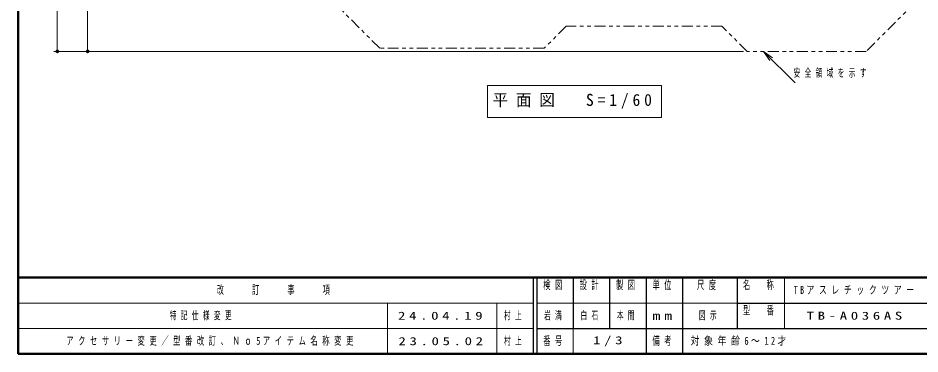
# Model space of a CAD drawing. Units: millimetres on the paper. Extents: x -385 to 0, y -594 to 267.
# Drawn here: x -385 to -137.3, y 0 to 92.3 of the extents above; entities that cross this region are included whole.
import ezdxf

# ---------------------------------------------------------------- set-up
doc = ezdxf.new("R2010")
doc.units = ezdxf.units.MM
doc.linetypes.add('USER3', pattern=[8, 3, -1, 1, -1, 1, -1])
for name, color, linetype, lineweight in [('1_60', 7, 'Continuous', 25), ('NAKAMURA図枠', 7, 'Continuous', 13), ('図面情報', 7, 'Continuous', 13)]:
    doc.layers.add(name, color=color, linetype=linetype, lineweight=lineweight)
doc.styles.add('ＭＳ ゴシック', font='')
doc.styles.get('ＭＳ ゴシック').set_extended_font_data('MS Gothic')

# ---------------------------------------------------------------- blocks, each defined once
blk = doc.blocks.new('open_arrow')
at = {"color": 0, "linetype": 'Continuous', "lineweight": -2}
blk.add_lwpolyline([(7.5, 1.25), (0, 0), (7.5, -1.25)], dxfattribs=at)
blk = doc.blocks.new('filled_dot')
at = {"color": 0, "linetype": 'Continuous', "lineweight": -2, "const_width": 1.25}
blk.add_lwpolyline([(-0.625, 0, 1), (0.625, 0, 1)], format="xyb", close=True, dxfattribs=at)

msp = doc.modelspace()

# ---------------------------------------------------------------- linework, layer by layer
at = {"layer": '1_60', "lineweight": 13}
for p, q in [((-374.211, 83.162), (-374.211, 191.708)), ((-365.878, 83.162), (-365.878, 114.11)), ((-185.701, 83.162), (-375.211, 83.162)), ((-185.701, 83.162), (-366.878, 83.162)), ((-180.226, 83.162), (-171.558, 74.494)), ((-256.053, 73.832), (-256.053, 65.032)), ((-208.253, 73.832), (-256.053, 73.832)), ((-208.253, 65.032), (-208.253, 73.832)), ((-256.053, 65.032), (-208.253, 65.032))]:
    msp.add_line(p, q, dxfattribs=at)
at = {"layer": '1_60', "color": 2, "linetype": 'USER3', "lineweight": 13}
msp.add_lwpolyline([(-132.694, 140.064), (-132.694, 102.518), (-152.05, 83.162), (-184.701, 83.162), (-191.656, 90.075), (-234.421, 90.075), (-240.467, 84.03), (-285.655, 84.03), (-307.357, 105.732), (-341.018, 105.732), (-357.545, 122.258), (-357.545, 159.039), (-341.018, 175.565), (-296.405, 175.565), (-281.455, 190.515), (-250.717, 190.515), (-249.524, 191.708), (-204.653, 191.708), (-190.175, 177.23), (-169.837, 177.23)], close=True, dxfattribs=at)
at = {"layer": 'NAKAMURA図枠', "lineweight": 50}
for p, q in [((-385, 267), (-385, 0)), ((-385, 21), (0, 21)), ((-385, 0), (0, 0))]:
    msp.add_line(p, q, dxfattribs=at)
at = {"layer": 'NAKAMURA図枠', "color": 211, "lineweight": 25}
for p, q in [((-243.5, 21), (-243.5, 0)), ((-242.5, 21), (-242.5, 0)), ((-232.5, 21), (-232.5, 7)), ((-222.5, 21), (-222.5, 7)), ((-212.5, 21), (-212.5, 0)), ((-202.5, 21), (-202.5, 7)), ((-187.5, 21), (-187.5, 7)), ((-187.5, 14), (-70, 14)), ((-242.5, 7), (0, 7))]:
    msp.add_line(p, q, dxfattribs=at)
at = {"layer": 'NAKAMURA図枠'}
for p, q in [((-174.5, 21), (-174.5, 7)), ((-385, 14), (-243.5, 14)), ((-283.5, 14), (-283.5, 0)), ((-253.5, 14), (-253.5, 0)), ((-242.5, 14), (-187.5, 14)), ((-385, 7), (-243.5, 7)), ((-232.5, 7), (-232.5, 0))]:
    msp.add_line(p, q, dxfattribs=at)
at = {"layer": 'NAKAMURA図枠', "lineweight": 25}
msp.add_line((-202.5, 7), (-202.5, 0), dxfattribs=at)

# ---------------------------------------------------------------- block references
at = {"layer": '1_60', "lineweight": 13, "xscale": 0.4, "yscale": 0.4}
for name, p, rotation in [('filled_dot', (-374.211, 83.162), 90), ('filled_dot', (-365.878, 83.162), 90), ('open_arrow', (-180.226, 83.162), 315)]:
    msp.add_blockref(name, p, dxfattribs=dict(at, rotation=rotation))

# ---------------------------------------------------------------- texts
at = {"layer": '1_60', "attachment_point": 4, "style": 'ＭＳ ゴシック'}
for s, insert, char_height in [('\\T1.64;\\W0.6;安全領域を示す', (-171.975, 77.144), 2.199), ('\\T1.5;\\W0.95;平面図\u3000S=1/60', (-254.653, 69.432), 3.299)]:
    msp.add_mtext(s, dxfattribs=dict(at, insert=insert, char_height=char_height))
at = {"layer": 'NAKAMURA図枠', "color": 4, "char_height": 2.346, "style": 'ＭＳ ゴシック'}
for s, insert, attachment_point in [('\\T1.64;\\W0.6;検図', (-237.5, 20.167), 2), ('\\T1.64;\\W0.6;設計', (-227.5, 20.167), 2), ('\\T1.64;\\W0.6;製図', (-217.5, 20.167), 2), ('\\T1.64;\\W0.6;単位', (-207.5, 20.167), 2), ('\\T1.64;\\W0.6;尺度', (-195.25, 20.167), 2), ('\\T1.64;\\W0.6;名\u3000称', (-181, 20.167), 2), ('\\T1.64;\\W0.6;改\u3000\u3000訂\u3000\u3000事\u3000\u3000項', (-314.25, 17.5), 5), ('\\T1.64;\\W0.6;型\u3000番', (-181, 13.167), 2), ('\\T1.5;\\W1.35;mm', (-207.5, 10.5), 5), ('\\T1.64;\\W0.6;番号', (-237.5, 3.5), 5), ('\\T1.64;\\W0.6;備考', (-207.5, 3.5), 5)]:
    msp.add_mtext(s, dxfattribs=dict(at, insert=insert, attachment_point=attachment_point))
at = {"layer": '図面情報', "char_height": 2.199, "style": 'ＭＳ ゴシック'}
for s, insert, attachment_point in [('\\T1.59;\\W0.7;TBアスレチックツアー', (-154.75, 17.5), 5), ('\\T1.64;\\W0.6;特記仕様変更', (-334.25, 10.5), 5), ('\\T1.5;\\W1.35;24.04.19', (-268.5, 10.5), 5), ('\\T1.64;\\W0.6;村上', (-248.5, 10.5), 5), ('\\T1.64;\\W0.6;岩満', (-237.5, 10.5), 5), ('\\T1.64;\\W0.6;白石', (-230.5, 10.5), 4), ('\\T1.64;\\W0.6;本間', (-217.5, 10.5), 5), ('\\T1.64;\\W0.6;図示', (-198, 10.5), 4), ('\\T1.5;\\W1.35;TB-A036AS', (-154.75, 10.5), 5), ('\\T1.63;\\W0.65;アクセサリー変更／型番改訂、Ｎｏ5アイテム名称変更', (-371.75, 3.5), 4), ('\\T1.64;\\W0.6;村上', (-251.5, 3.5), 4), ('\\T1.5;\\W1.35;1/3', (-222.5, 3.5), 5), ('\\T1.5;\\W0.8;対象年齢6～12才', (-186.5, 3.5), 5), ('\\T1.5;\\W1.35;23.05.02', (-280.5, 3.5), 4)]:
    msp.add_mtext(s, dxfattribs=dict(at, insert=insert, attachment_point=attachment_point))

doc.saveas('drawing.dxf')
